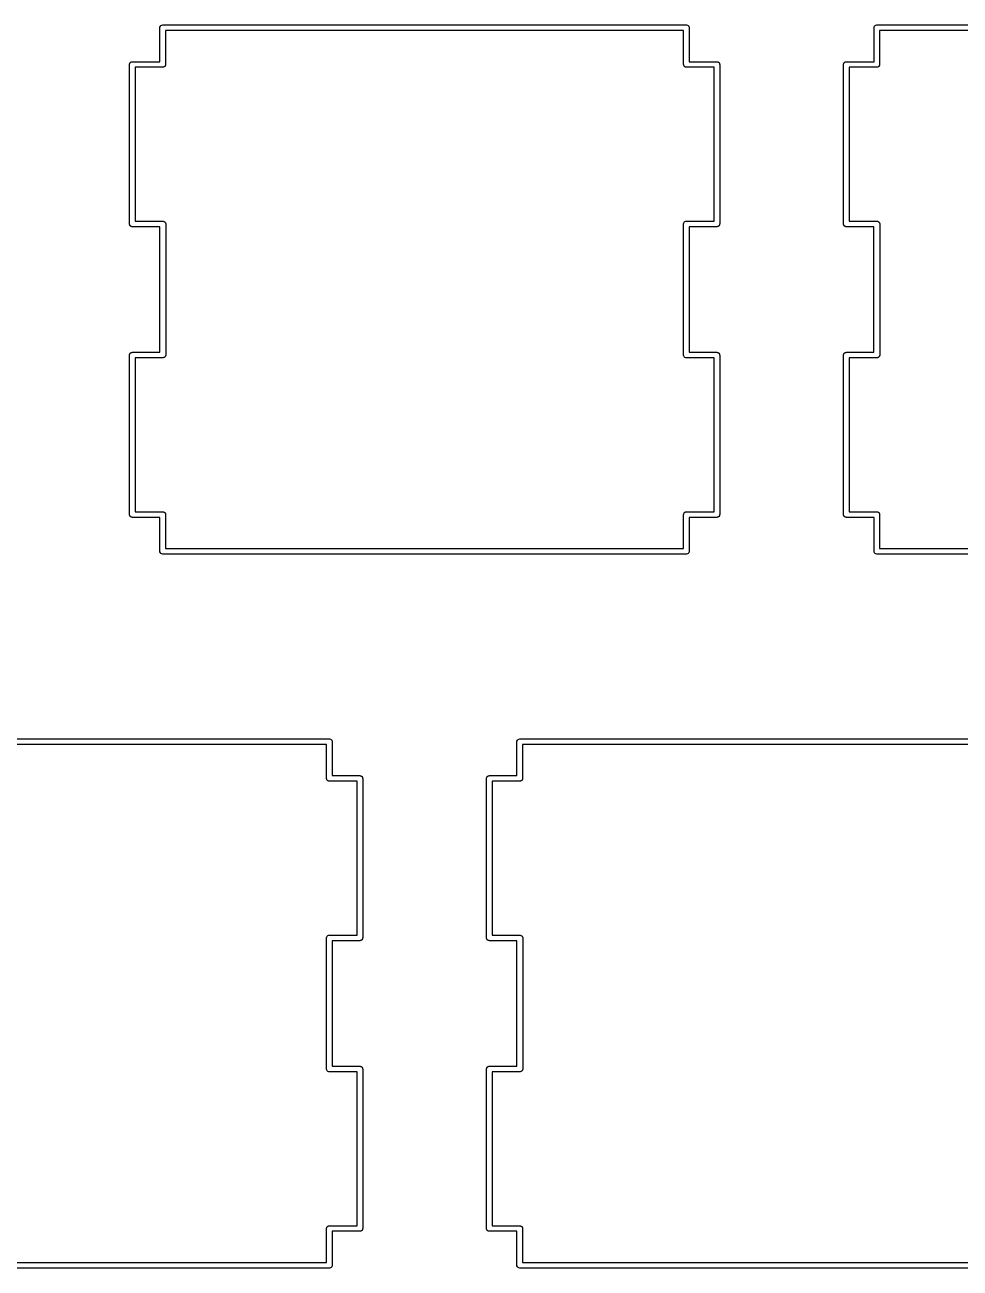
# Model space of a CAD drawing. Extents: x 24 to 395, y -191 to -67.
# Drawn here: x 98.87 to 123.83, y -164.22 to -131.05 of the extents above; entities that cross this region are included whole.
import ezdxf

# ---------------------------------------------------------------- set-up
doc = ezdxf.new("R2010")
doc.units = 0
doc.header["$MEASUREMENT"] = 0
doc.layers.add('BLACK', color=7, linetype='CONTINUOUS')

msp = doc.modelspace()

# ---------------------------------------------------------------- linework, layer by layer
at = {"layer": 'Black'}
for p, q in [((102.477, -131.114), (102.487, -131.089)), ((102.477, -131.141), (102.477, -131.114)), ((102.477, -132.033), (102.477, -131.141)), ((102.477, -131.141), (102.477, -131.141)), ((102.487, -131.089), (102.504, -131.069)), ((102.504, -131.069), (102.526, -131.056)), ((102.526, -131.056), (102.552, -131.051)), ((102.552, -131.051), (116.522, -131.051)), ((102.627, -131.204), (102.627, -132.108)), ((116.447, -131.204), (102.627, -131.204)), ((116.447, -132.108), (116.447, -131.204)), ((116.522, -131.051), (116.549, -131.056)), ((116.549, -131.056), (116.571, -131.069)), ((116.571, -131.069), (116.588, -131.089)), ((116.588, -131.089), (116.598, -131.114)), ((116.598, -131.141), (116.597, -131.141)), ((116.597, -131.141), (116.597, -132.033)), ((116.598, -131.114), (116.598, -131.141)), ((121.527, -131.114), (121.537, -131.089)), ((121.527, -131.141), (121.527, -131.114)), ((121.527, -132.033), (121.527, -131.141)), ((121.527, -131.141), (121.527, -131.141)), ((121.537, -131.089), (121.554, -131.069)), ((121.554, -131.069), (121.576, -131.056)), ((121.576, -131.056), (121.602, -131.051)), ((121.602, -131.051), (135.572, -131.051)), ((121.677, -131.204), (121.677, -132.108)), ((135.498, -131.204), (121.677, -131.204)), ((101.665, -132.108), (101.666, -132.101)), ((101.665, -136.362), (101.665, -132.108)), ((101.666, -132.095), (101.668, -132.089)), ((101.666, -132.101), (101.666, -132.095)), ((101.668, -132.089), (101.669, -132.082)), ((101.669, -132.082), (101.673, -132.077)), ((101.673, -132.077), (101.675, -132.07)), ((101.675, -132.07), (101.679, -132.065)), ((101.679, -132.065), (101.682, -132.06)), ((101.682, -132.06), (101.687, -132.056)), ((101.687, -132.056), (101.691, -132.05)), ((101.691, -132.05), (101.697, -132.047)), ((101.697, -132.047), (101.702, -132.043)), ((101.702, -132.043), (101.708, -132.041)), ((101.708, -132.041), (101.714, -132.037)), ((101.714, -132.037), (101.721, -132.036)), ((101.721, -132.036), (101.727, -132.034)), ((101.727, -132.034), (101.733, -132.034)), ((101.733, -132.034), (101.74, -132.033)), ((101.74, -132.033), (102.477, -132.033)), ((102.552, -132.183), (101.815, -132.183)), ((101.815, -132.183), (101.815, -136.287)), ((102.559, -132.182), (102.552, -132.183)), ((102.566, -132.182), (102.559, -132.182)), ((102.572, -132.18), (102.566, -132.182)), ((102.578, -132.178), (102.572, -132.18)), ((102.584, -132.175), (102.578, -132.178)), ((102.59, -132.173), (102.584, -132.175)), ((102.595, -132.169), (102.59, -132.173)), ((102.601, -132.165), (102.595, -132.169)), ((102.605, -132.16), (102.601, -132.165)), ((102.61, -132.156), (102.605, -132.16)), ((102.613, -132.15), (102.61, -132.156)), ((102.617, -132.145), (102.613, -132.15)), ((102.62, -132.139), (102.617, -132.145)), ((102.623, -132.134), (102.62, -132.139)), ((102.624, -132.127), (102.623, -132.134)), ((102.626, -132.121), (102.624, -132.127)), ((102.627, -132.108), (102.626, -132.114)), ((102.626, -132.114), (102.626, -132.121)), ((116.449, -132.114), (116.447, -132.108)), ((116.449, -132.121), (116.449, -132.114)), ((116.451, -132.127), (116.449, -132.121)), ((116.452, -132.134), (116.451, -132.127)), ((116.455, -132.139), (116.452, -132.134)), ((116.458, -132.145), (116.455, -132.139)), ((116.462, -132.15), (116.458, -132.145)), ((116.465, -132.156), (116.462, -132.15)), ((116.47, -132.16), (116.465, -132.156)), ((116.474, -132.165), (116.47, -132.16)), ((116.48, -132.169), (116.474, -132.165)), ((116.485, -132.173), (116.48, -132.169)), ((116.491, -132.175), (116.485, -132.173)), ((116.497, -132.178), (116.491, -132.175)), ((116.503, -132.18), (116.497, -132.178)), ((116.509, -132.182), (116.503, -132.18)), ((116.516, -132.182), (116.509, -132.182)), ((116.522, -132.183), (116.516, -132.182)), ((117.26, -132.183), (116.522, -132.183)), ((116.597, -132.033), (117.335, -132.033)), ((117.26, -136.287), (117.26, -132.183)), ((117.335, -132.033), (117.342, -132.034)), ((117.342, -132.034), (117.348, -132.034)), ((117.348, -132.034), (117.354, -132.036)), ((117.354, -132.036), (117.361, -132.037)), ((117.361, -132.037), (117.367, -132.041)), ((117.367, -132.041), (117.373, -132.043)), ((117.373, -132.043), (117.378, -132.047)), ((117.378, -132.047), (117.384, -132.05)), ((117.384, -132.05), (117.388, -132.056)), ((117.388, -132.056), (117.393, -132.06)), ((117.393, -132.06), (117.396, -132.065)), ((117.396, -132.065), (117.4, -132.07)), ((117.4, -132.07), (117.402, -132.077)), ((117.402, -132.077), (117.406, -132.082)), ((117.406, -132.082), (117.407, -132.089)), ((117.407, -132.089), (117.409, -132.095)), ((117.409, -132.095), (117.409, -132.101)), ((117.409, -132.101), (117.41, -132.108)), ((117.41, -132.108), (117.41, -136.362)), ((120.715, -132.108), (120.716, -132.101)), ((120.715, -136.362), (120.715, -132.108)), ((120.716, -132.095), (120.718, -132.089)), ((120.716, -132.101), (120.716, -132.095)), ((120.718, -132.089), (120.719, -132.082)), ((120.719, -132.082), (120.723, -132.077)), ((120.723, -132.077), (120.725, -132.07)), ((120.725, -132.07), (120.729, -132.065)), ((120.729, -132.065), (120.732, -132.06)), ((120.732, -132.06), (120.737, -132.056)), ((120.737, -132.056), (120.741, -132.05)), ((120.741, -132.05), (120.747, -132.047)), ((120.747, -132.047), (120.752, -132.043)), ((120.752, -132.043), (120.758, -132.041)), ((120.758, -132.041), (120.764, -132.037)), ((120.764, -132.037), (120.771, -132.036)), ((120.771, -132.036), (120.777, -132.034)), ((120.777, -132.034), (120.783, -132.034)), ((120.783, -132.034), (120.79, -132.033)), ((120.79, -132.033), (121.527, -132.033)), ((121.602, -132.183), (120.865, -132.183)), ((120.865, -132.183), (120.865, -136.287)), ((121.609, -132.182), (121.602, -132.183)), ((121.616, -132.182), (121.609, -132.182)), ((121.622, -132.18), (121.616, -132.182)), ((121.628, -132.178), (121.622, -132.18)), ((121.634, -132.175), (121.628, -132.178)), ((121.64, -132.173), (121.634, -132.175)), ((121.645, -132.169), (121.64, -132.173)), ((121.651, -132.165), (121.645, -132.169)), ((121.655, -132.16), (121.651, -132.165)), ((121.66, -132.156), (121.655, -132.16)), ((121.663, -132.15), (121.66, -132.156)), ((121.667, -132.145), (121.663, -132.15)), ((121.67, -132.139), (121.667, -132.145)), ((121.673, -132.134), (121.67, -132.139)), ((121.674, -132.127), (121.673, -132.134)), ((121.676, -132.121), (121.674, -132.127)), ((121.677, -132.108), (121.676, -132.114)), ((121.676, -132.114), (121.676, -132.121)), ((101.815, -136.287), (102.539, -136.287)), ((102.539, -136.287), (102.539, -136.287)), ((102.539, -136.287), (102.566, -136.287)), ((102.566, -136.287), (102.591, -136.296)), ((102.591, -136.296), (102.611, -136.313)), ((102.611, -136.313), (102.624, -136.336)), ((102.624, -136.336), (102.629, -136.362)), ((116.446, -136.362), (116.451, -136.336)), ((116.451, -136.336), (116.464, -136.313)), ((116.464, -136.313), (116.484, -136.296)), ((116.484, -136.296), (116.509, -136.287)), ((116.509, -136.287), (116.536, -136.287)), ((116.536, -136.287), (116.536, -136.287)), ((116.536, -136.287), (117.26, -136.287)), ((120.865, -136.287), (121.589, -136.287)), ((121.589, -136.287), (121.589, -136.287)), ((121.589, -136.287), (121.616, -136.287)), ((121.616, -136.287), (121.641, -136.296)), ((121.641, -136.296), (121.661, -136.313)), ((121.661, -136.313), (121.674, -136.336)), ((121.674, -136.336), (121.679, -136.362)), ((101.666, -136.369), (101.665, -136.362)), ((101.666, -136.375), (101.666, -136.369)), ((101.668, -136.382), (101.666, -136.375)), ((101.669, -136.388), (101.668, -136.382)), ((101.673, -136.394), (101.669, -136.388)), ((101.675, -136.4), (101.673, -136.394)), ((101.679, -136.405), (101.675, -136.4)), ((101.682, -136.411), (101.679, -136.405)), ((101.687, -136.415), (101.682, -136.411)), ((101.691, -136.42), (101.687, -136.415)), ((101.697, -136.423), (101.691, -136.42)), ((101.702, -136.427), (101.697, -136.423)), ((101.708, -136.43), (101.702, -136.427)), ((101.714, -136.433), (101.708, -136.43)), ((101.721, -136.434), (101.714, -136.433)), ((101.727, -136.436), (101.721, -136.434)), ((101.733, -136.436), (101.727, -136.436)), ((101.74, -136.437), (101.733, -136.436)), ((102.476, -136.437), (101.74, -136.437)), ((102.476, -139.788), (102.476, -136.437)), ((102.629, -136.362), (102.629, -139.863)), ((116.446, -139.863), (116.446, -136.362)), ((117.335, -136.437), (116.599, -136.437)), ((116.599, -136.437), (116.599, -139.788)), ((117.342, -136.436), (117.335, -136.437)), ((117.348, -136.436), (117.342, -136.436)), ((117.354, -136.434), (117.348, -136.436)), ((117.361, -136.433), (117.354, -136.434)), ((117.367, -136.43), (117.361, -136.433)), ((117.373, -136.427), (117.367, -136.43)), ((117.378, -136.423), (117.373, -136.427)), ((117.384, -136.42), (117.378, -136.423)), ((117.388, -136.415), (117.384, -136.42)), ((117.393, -136.411), (117.388, -136.415)), ((117.396, -136.405), (117.393, -136.411)), ((117.4, -136.4), (117.396, -136.405)), ((117.402, -136.394), (117.4, -136.4)), ((117.406, -136.388), (117.402, -136.394)), ((117.407, -136.382), (117.406, -136.388)), ((117.409, -136.375), (117.407, -136.382)), ((117.41, -136.362), (117.409, -136.369)), ((117.409, -136.369), (117.409, -136.375)), ((120.716, -136.369), (120.715, -136.362)), ((120.716, -136.375), (120.716, -136.369)), ((120.718, -136.382), (120.716, -136.375)), ((120.719, -136.388), (120.718, -136.382)), ((120.723, -136.394), (120.719, -136.388)), ((120.725, -136.4), (120.723, -136.394)), ((120.729, -136.405), (120.725, -136.4)), ((120.732, -136.411), (120.729, -136.405)), ((120.737, -136.415), (120.732, -136.411)), ((120.741, -136.42), (120.737, -136.415)), ((120.747, -136.423), (120.741, -136.42)), ((120.752, -136.427), (120.747, -136.423)), ((120.758, -136.43), (120.752, -136.427)), ((120.764, -136.433), (120.758, -136.43)), ((120.771, -136.434), (120.764, -136.433)), ((120.777, -136.436), (120.771, -136.434)), ((120.783, -136.436), (120.777, -136.436)), ((120.79, -136.437), (120.783, -136.436)), ((121.526, -136.437), (120.79, -136.437)), ((121.526, -139.788), (121.526, -136.437)), ((121.679, -136.362), (121.679, -139.863)), ((101.665, -139.863), (101.666, -139.856)), ((101.665, -144.117), (101.665, -139.863)), ((101.666, -139.85), (101.668, -139.843)), ((101.666, -139.856), (101.666, -139.85)), ((101.668, -139.843), (101.669, -139.837)), ((101.669, -139.837), (101.673, -139.831)), ((101.673, -139.831), (101.675, -139.825)), ((101.675, -139.825), (101.679, -139.82)), ((101.679, -139.82), (101.682, -139.814)), ((101.682, -139.814), (101.687, -139.81)), ((101.687, -139.81), (101.691, -139.805)), ((101.691, -139.805), (101.697, -139.802)), ((101.697, -139.802), (101.702, -139.798)), ((101.702, -139.798), (101.708, -139.795)), ((101.708, -139.795), (101.714, -139.792)), ((101.714, -139.792), (101.721, -139.791)), ((101.721, -139.791), (101.727, -139.789)), ((101.727, -139.789), (101.733, -139.789)), ((101.733, -139.789), (101.74, -139.788)), ((101.74, -139.788), (102.476, -139.788)), ((102.539, -139.938), (101.815, -139.938)), ((101.815, -139.938), (101.815, -144.042)), ((102.566, -139.938), (102.539, -139.938)), ((102.539, -139.938), (102.539, -139.938)), ((102.591, -139.929), (102.566, -139.938)), ((102.611, -139.912), (102.591, -139.929)), ((102.624, -139.889), (102.611, -139.912)), ((102.629, -139.863), (102.624, -139.889)), ((116.451, -139.889), (116.446, -139.863)), ((116.464, -139.912), (116.451, -139.889)), ((116.484, -139.929), (116.464, -139.912)), ((116.509, -139.938), (116.484, -139.929)), ((116.536, -139.938), (116.509, -139.938)), ((117.26, -139.938), (116.536, -139.938)), ((116.536, -139.938), (116.536, -139.938)), ((116.599, -139.788), (117.335, -139.788)), ((117.26, -144.042), (117.26, -139.938)), ((117.335, -139.788), (117.342, -139.789)), ((117.342, -139.789), (117.348, -139.789)), ((117.348, -139.789), (117.354, -139.791)), ((117.354, -139.791), (117.361, -139.792)), ((117.361, -139.792), (117.367, -139.795)), ((117.367, -139.795), (117.373, -139.798)), ((117.373, -139.798), (117.378, -139.802)), ((117.378, -139.802), (117.384, -139.805)), ((117.384, -139.805), (117.388, -139.81)), ((117.388, -139.81), (117.393, -139.814)), ((117.393, -139.814), (117.396, -139.82)), ((117.396, -139.82), (117.4, -139.825)), ((117.4, -139.825), (117.402, -139.831)), ((117.402, -139.831), (117.406, -139.837)), ((117.406, -139.837), (117.407, -139.843)), ((117.407, -139.843), (117.409, -139.85)), ((117.409, -139.85), (117.409, -139.856)), ((117.409, -139.856), (117.41, -139.863)), ((117.41, -139.863), (117.41, -144.117)), ((120.715, -139.863), (120.716, -139.856)), ((120.715, -144.117), (120.715, -139.863)), ((120.716, -139.85), (120.718, -139.843)), ((120.716, -139.856), (120.716, -139.85)), ((120.718, -139.843), (120.719, -139.837)), ((120.719, -139.837), (120.723, -139.831)), ((120.723, -139.831), (120.725, -139.825)), ((120.725, -139.825), (120.729, -139.82)), ((120.729, -139.82), (120.732, -139.814)), ((120.732, -139.814), (120.737, -139.81)), ((120.737, -139.81), (120.741, -139.805)), ((120.741, -139.805), (120.747, -139.802)), ((120.747, -139.802), (120.752, -139.798)), ((120.752, -139.798), (120.758, -139.795)), ((120.758, -139.795), (120.764, -139.792)), ((120.764, -139.792), (120.771, -139.791)), ((120.771, -139.791), (120.777, -139.789)), ((120.777, -139.789), (120.783, -139.789)), ((120.783, -139.789), (120.79, -139.788)), ((120.79, -139.788), (121.526, -139.788)), ((121.589, -139.938), (120.865, -139.938)), ((120.865, -139.938), (120.865, -144.042)), ((121.616, -139.938), (121.589, -139.938)), ((121.589, -139.938), (121.589, -139.938)), ((121.641, -139.929), (121.616, -139.938)), ((121.661, -139.912), (121.641, -139.929)), ((121.674, -139.889), (121.661, -139.912)), ((121.679, -139.863), (121.674, -139.889)), ((101.666, -144.124), (101.665, -144.117)), ((101.666, -144.13), (101.666, -144.124)), ((101.668, -144.136), (101.666, -144.13)), ((101.669, -144.143), (101.668, -144.136)), ((101.673, -144.148), (101.669, -144.143)), ((101.675, -144.155), (101.673, -144.148)), ((101.679, -144.16), (101.675, -144.155)), ((101.682, -144.165), (101.679, -144.16)), ((101.687, -144.169), (101.682, -144.165)), ((101.691, -144.175), (101.687, -144.169)), ((101.697, -144.178), (101.691, -144.175)), ((101.702, -144.182), (101.697, -144.178)), ((101.708, -144.184), (101.702, -144.182)), ((101.714, -144.188), (101.708, -144.184)), ((101.721, -144.189), (101.714, -144.188)), ((101.727, -144.191), (101.721, -144.189)), ((101.733, -144.191), (101.727, -144.191)), ((101.74, -144.192), (101.733, -144.191)), ((102.477, -144.192), (101.74, -144.192)), ((101.815, -144.042), (102.552, -144.042)), ((102.477, -145.084), (102.477, -144.192)), ((102.552, -144.042), (102.559, -144.043)), ((102.559, -144.043), (102.566, -144.043)), ((102.566, -144.043), (102.572, -144.045)), ((102.572, -144.045), (102.578, -144.047)), ((102.578, -144.047), (102.584, -144.05)), ((102.584, -144.05), (102.59, -144.052)), ((102.59, -144.052), (102.595, -144.056)), ((102.595, -144.056), (102.601, -144.06)), ((102.601, -144.06), (102.605, -144.065)), ((102.605, -144.065), (102.61, -144.069)), ((102.61, -144.069), (102.613, -144.075)), ((102.613, -144.075), (102.617, -144.08)), ((102.617, -144.08), (102.62, -144.086)), ((102.62, -144.086), (102.623, -144.091)), ((102.623, -144.091), (102.624, -144.098)), ((102.624, -144.098), (102.626, -144.104)), ((102.626, -144.104), (102.626, -144.111)), ((102.626, -144.111), (102.627, -144.117)), ((102.627, -144.117), (102.627, -145.021)), ((116.447, -144.117), (116.449, -144.111)), ((116.447, -145.021), (116.447, -144.117)), ((116.449, -144.104), (116.451, -144.098)), ((116.449, -144.111), (116.449, -144.104)), ((116.451, -144.098), (116.452, -144.091)), ((116.452, -144.091), (116.455, -144.086)), ((116.455, -144.086), (116.458, -144.08)), ((116.458, -144.08), (116.462, -144.075)), ((116.462, -144.075), (116.465, -144.069)), ((116.465, -144.069), (116.47, -144.065)), ((116.47, -144.065), (116.474, -144.06)), ((116.474, -144.06), (116.48, -144.056)), ((116.48, -144.056), (116.485, -144.052)), ((116.485, -144.052), (116.491, -144.05)), ((116.491, -144.05), (116.497, -144.047)), ((116.497, -144.047), (116.503, -144.045)), ((116.503, -144.045), (116.509, -144.043)), ((116.509, -144.043), (116.516, -144.043)), ((116.516, -144.043), (116.522, -144.042)), ((116.522, -144.042), (117.26, -144.042)), ((117.335, -144.192), (116.597, -144.192)), ((116.597, -144.192), (116.597, -145.084)), ((117.342, -144.191), (117.335, -144.192)), ((117.348, -144.191), (117.342, -144.191)), ((117.354, -144.189), (117.348, -144.191)), ((117.361, -144.188), (117.354, -144.189)), ((117.367, -144.184), (117.361, -144.188)), ((117.373, -144.182), (117.367, -144.184)), ((117.378, -144.178), (117.373, -144.182)), ((117.384, -144.175), (117.378, -144.178)), ((117.388, -144.169), (117.384, -144.175)), ((117.393, -144.165), (117.388, -144.169)), ((117.396, -144.16), (117.393, -144.165)), ((117.4, -144.155), (117.396, -144.16)), ((117.402, -144.148), (117.4, -144.155)), ((117.406, -144.143), (117.402, -144.148)), ((117.407, -144.136), (117.406, -144.143)), ((117.409, -144.13), (117.407, -144.136)), ((117.41, -144.117), (117.409, -144.124)), ((117.409, -144.124), (117.409, -144.13)), ((120.716, -144.124), (120.715, -144.117)), ((120.716, -144.13), (120.716, -144.124)), ((120.718, -144.136), (120.716, -144.13)), ((120.719, -144.143), (120.718, -144.136)), ((120.723, -144.148), (120.719, -144.143)), ((120.725, -144.155), (120.723, -144.148)), ((120.729, -144.16), (120.725, -144.155)), ((120.732, -144.165), (120.729, -144.16)), ((120.737, -144.169), (120.732, -144.165)), ((120.741, -144.175), (120.737, -144.169)), ((120.747, -144.178), (120.741, -144.175)), ((120.752, -144.182), (120.747, -144.178)), ((120.758, -144.184), (120.752, -144.182)), ((120.764, -144.188), (120.758, -144.184)), ((120.771, -144.189), (120.764, -144.188)), ((120.777, -144.191), (120.771, -144.189)), ((120.783, -144.191), (120.777, -144.191)), ((120.79, -144.192), (120.783, -144.191)), ((121.527, -144.192), (120.79, -144.192)), ((120.865, -144.042), (121.602, -144.042)), ((121.527, -145.084), (121.527, -144.192)), ((121.602, -144.042), (121.609, -144.043)), ((121.609, -144.043), (121.616, -144.043)), ((121.616, -144.043), (121.622, -144.045)), ((121.622, -144.045), (121.628, -144.047)), ((121.628, -144.047), (121.634, -144.05)), ((121.634, -144.05), (121.64, -144.052)), ((121.64, -144.052), (121.645, -144.056)), ((121.645, -144.056), (121.651, -144.06)), ((121.651, -144.06), (121.655, -144.065)), ((121.655, -144.065), (121.66, -144.069)), ((121.66, -144.069), (121.663, -144.075)), ((121.663, -144.075), (121.667, -144.08)), ((121.667, -144.08), (121.67, -144.086)), ((121.67, -144.086), (121.673, -144.091)), ((121.673, -144.091), (121.674, -144.098)), ((121.674, -144.098), (121.676, -144.104)), ((121.676, -144.104), (121.676, -144.111)), ((121.676, -144.111), (121.677, -144.117)), ((121.677, -144.117), (121.677, -145.021)), ((102.477, -145.111), (102.477, -145.084)), ((102.477, -145.084), (102.477, -145.084)), ((102.487, -145.136), (102.477, -145.111)), ((102.504, -145.156), (102.487, -145.136)), ((102.526, -145.169), (102.504, -145.156)), ((102.552, -145.174), (102.526, -145.169)), ((116.522, -145.174), (102.552, -145.174)), ((102.627, -145.021), (116.447, -145.021)), ((116.549, -145.169), (116.522, -145.174)), ((116.571, -145.156), (116.549, -145.169)), ((116.588, -145.136), (116.571, -145.156)), ((116.598, -145.111), (116.588, -145.136)), ((116.597, -145.084), (116.598, -145.084)), ((116.598, -145.084), (116.598, -145.111)), ((121.527, -145.111), (121.527, -145.084)), ((121.527, -145.084), (121.527, -145.084)), ((121.537, -145.136), (121.527, -145.111)), ((121.554, -145.156), (121.537, -145.136)), ((121.576, -145.169), (121.554, -145.156)), ((121.602, -145.174), (121.576, -145.169)), ((135.572, -145.174), (121.602, -145.174)), ((121.677, -145.021), (135.498, -145.021)), ((93.0275, -150.101), (106.997, -150.101)), ((106.922, -150.254), (93.1025, -150.254)), ((106.922, -151.158), (106.922, -150.254)), ((106.997, -150.101), (107.024, -150.106)), ((107.024, -150.106), (107.046, -150.119)), ((107.046, -150.119), (107.063, -150.139)), ((107.063, -150.139), (107.073, -150.164)), ((107.073, -150.191), (107.072, -150.191)), ((107.072, -150.191), (107.072, -151.083)), ((107.073, -150.164), (107.073, -150.191)), ((112.002, -150.164), (112.012, -150.139)), ((112.002, -150.191), (112.002, -150.164)), ((112.002, -151.083), (112.002, -150.191)), ((112.002, -150.191), (112.002, -150.191)), ((112.012, -150.139), (112.029, -150.119)), ((112.029, -150.119), (112.051, -150.106)), ((112.051, -150.106), (112.078, -150.101)), ((112.078, -150.101), (126.047, -150.101)), ((112.152, -150.254), (112.152, -151.158)), ((125.972, -150.254), (112.152, -150.254)), ((106.924, -151.164), (106.922, -151.158)), ((106.924, -151.171), (106.924, -151.164)), ((106.926, -151.177), (106.924, -151.171)), ((106.927, -151.184), (106.926, -151.177)), ((106.93, -151.189), (106.927, -151.184)), ((106.933, -151.195), (106.93, -151.189)), ((106.937, -151.2), (106.933, -151.195)), ((106.94, -151.206), (106.937, -151.2)), ((106.945, -151.21), (106.94, -151.206)), ((106.949, -151.215), (106.945, -151.21)), ((106.955, -151.219), (106.949, -151.215)), ((106.96, -151.223), (106.955, -151.219)), ((106.966, -151.225), (106.96, -151.223)), ((106.972, -151.228), (106.966, -151.225)), ((106.978, -151.23), (106.972, -151.228)), ((106.984, -151.232), (106.978, -151.23)), ((106.991, -151.232), (106.984, -151.232)), ((106.997, -151.233), (106.991, -151.232)), ((107.735, -151.233), (106.997, -151.233)), ((107.072, -151.083), (107.81, -151.083)), ((107.735, -155.337), (107.735, -151.233)), ((107.81, -151.083), (107.817, -151.084)), ((107.817, -151.084), (107.823, -151.084)), ((107.823, -151.084), (107.829, -151.086)), ((107.829, -151.086), (107.836, -151.087)), ((107.836, -151.087), (107.842, -151.091)), ((107.842, -151.091), (107.848, -151.093)), ((107.848, -151.093), (107.853, -151.097)), ((107.853, -151.097), (107.859, -151.1)), ((107.859, -151.1), (107.863, -151.106)), ((107.863, -151.106), (107.868, -151.11)), ((107.868, -151.11), (107.871, -151.115)), ((107.871, -151.115), (107.875, -151.12)), ((107.875, -151.12), (107.877, -151.127)), ((107.877, -151.127), (107.881, -151.132)), ((107.881, -151.132), (107.882, -151.139)), ((107.882, -151.139), (107.884, -151.145)), ((107.884, -151.145), (107.884, -151.151)), ((107.884, -151.151), (107.885, -151.158)), ((107.885, -151.158), (107.885, -155.412)), ((111.19, -151.158), (111.191, -151.151)), ((111.19, -155.412), (111.19, -151.158)), ((111.191, -151.145), (111.193, -151.139)), ((111.191, -151.151), (111.191, -151.145)), ((111.193, -151.139), (111.194, -151.132)), ((111.194, -151.132), (111.198, -151.127)), ((111.198, -151.127), (111.2, -151.12)), ((111.2, -151.12), (111.204, -151.115)), ((111.204, -151.115), (111.207, -151.11)), ((111.207, -151.11), (111.212, -151.106)), ((111.212, -151.106), (111.216, -151.1)), ((111.216, -151.1), (111.222, -151.097)), ((111.222, -151.097), (111.227, -151.093)), ((111.227, -151.093), (111.233, -151.091)), ((111.233, -151.091), (111.239, -151.087)), ((111.239, -151.087), (111.246, -151.086)), ((111.246, -151.086), (111.252, -151.084)), ((111.252, -151.084), (111.258, -151.084)), ((111.258, -151.084), (111.265, -151.083)), ((111.265, -151.083), (112.002, -151.083)), ((112.078, -151.233), (111.34, -151.233)), ((111.34, -151.233), (111.34, -155.337)), ((112.084, -151.232), (112.078, -151.233)), ((112.091, -151.232), (112.084, -151.232)), ((112.097, -151.23), (112.091, -151.232)), ((112.103, -151.228), (112.097, -151.23)), ((112.109, -151.225), (112.103, -151.228)), ((112.115, -151.223), (112.109, -151.225)), ((112.12, -151.219), (112.115, -151.223)), ((112.126, -151.215), (112.12, -151.219)), ((112.13, -151.21), (112.126, -151.215)), ((112.135, -151.206), (112.13, -151.21)), ((112.138, -151.2), (112.135, -151.206)), ((112.142, -151.195), (112.138, -151.2)), ((112.145, -151.189), (112.142, -151.195)), ((112.148, -151.184), (112.145, -151.189)), ((112.149, -151.177), (112.148, -151.184)), ((112.151, -151.171), (112.149, -151.177)), ((112.152, -151.158), (112.151, -151.164)), ((112.151, -151.164), (112.151, -151.171)), ((106.921, -155.412), (106.926, -155.386)), ((106.921, -158.913), (106.921, -155.412)), ((106.926, -155.386), (106.939, -155.363)), ((106.939, -155.363), (106.959, -155.346)), ((106.959, -155.346), (106.984, -155.337)), ((106.984, -155.337), (107.011, -155.337)), ((107.011, -155.337), (107.011, -155.337)), ((107.011, -155.337), (107.735, -155.337)), ((107.81, -155.487), (107.074, -155.487)), ((107.074, -155.487), (107.074, -158.838)), ((107.817, -155.486), (107.81, -155.487)), ((107.823, -155.486), (107.817, -155.486)), ((107.829, -155.484), (107.823, -155.486)), ((107.836, -155.483), (107.829, -155.484)), ((107.842, -155.48), (107.836, -155.483)), ((107.848, -155.477), (107.842, -155.48)), ((107.853, -155.473), (107.848, -155.477)), ((107.859, -155.47), (107.853, -155.473)), ((107.863, -155.465), (107.859, -155.47)), ((107.868, -155.461), (107.863, -155.465)), ((107.871, -155.455), (107.868, -155.461)), ((107.875, -155.45), (107.871, -155.455)), ((107.877, -155.444), (107.875, -155.45)), ((107.881, -155.438), (107.877, -155.444)), ((107.882, -155.432), (107.881, -155.438)), ((107.884, -155.425), (107.882, -155.432)), ((107.885, -155.412), (107.884, -155.419)), ((107.884, -155.419), (107.884, -155.425)), ((111.191, -155.419), (111.19, -155.412)), ((111.191, -155.425), (111.191, -155.419)), ((111.193, -155.432), (111.191, -155.425)), ((111.194, -155.438), (111.193, -155.432)), ((111.198, -155.444), (111.194, -155.438)), ((111.2, -155.45), (111.198, -155.444)), ((111.204, -155.455), (111.2, -155.45)), ((111.207, -155.461), (111.204, -155.455)), ((111.212, -155.465), (111.207, -155.461)), ((111.216, -155.47), (111.212, -155.465)), ((111.222, -155.473), (111.216, -155.47)), ((111.227, -155.477), (111.222, -155.473)), ((111.233, -155.48), (111.227, -155.477)), ((111.239, -155.483), (111.233, -155.48)), ((111.246, -155.484), (111.239, -155.483)), ((111.252, -155.486), (111.246, -155.484)), ((111.258, -155.486), (111.252, -155.486)), ((111.265, -155.487), (111.258, -155.486)), ((112.001, -155.487), (111.265, -155.487)), ((111.34, -155.337), (112.064, -155.337)), ((112.001, -158.838), (112.001, -155.487)), ((112.064, -155.337), (112.064, -155.337)), ((112.064, -155.337), (112.091, -155.337)), ((112.091, -155.337), (112.116, -155.346)), ((112.116, -155.346), (112.136, -155.363)), ((112.136, -155.363), (112.149, -155.386)), ((112.149, -155.386), (112.154, -155.412)), ((112.154, -155.412), (112.154, -158.913)), ((107.074, -158.838), (107.81, -158.838)), ((107.81, -158.838), (107.817, -158.839)), ((107.817, -158.839), (107.823, -158.839)), ((107.823, -158.839), (107.829, -158.841)), ((107.829, -158.841), (107.836, -158.842)), ((107.836, -158.842), (107.842, -158.845)), ((107.842, -158.845), (107.848, -158.848)), ((107.848, -158.848), (107.853, -158.852)), ((107.853, -158.852), (107.859, -158.855)), ((107.859, -158.855), (107.863, -158.86)), ((107.863, -158.86), (107.868, -158.864)), ((107.868, -158.864), (107.871, -158.87)), ((107.871, -158.87), (107.875, -158.875)), ((107.875, -158.875), (107.877, -158.881)), ((107.877, -158.881), (107.881, -158.887)), ((107.881, -158.887), (107.882, -158.893)), ((107.882, -158.893), (107.884, -158.9)), ((111.191, -158.9), (111.193, -158.893)), ((111.193, -158.893), (111.194, -158.887)), ((111.194, -158.887), (111.198, -158.881)), ((111.198, -158.881), (111.2, -158.875)), ((111.2, -158.875), (111.204, -158.87)), ((111.204, -158.87), (111.207, -158.864)), ((111.207, -158.864), (111.212, -158.86)), ((111.212, -158.86), (111.216, -158.855)), ((111.216, -158.855), (111.222, -158.852)), ((111.222, -158.852), (111.227, -158.848)), ((111.227, -158.848), (111.233, -158.845)), ((111.233, -158.845), (111.239, -158.842)), ((111.239, -158.842), (111.246, -158.841)), ((111.246, -158.841), (111.252, -158.839)), ((111.252, -158.839), (111.258, -158.839)), ((111.258, -158.839), (111.265, -158.838)), ((111.265, -158.838), (112.001, -158.838)), ((106.926, -158.939), (106.921, -158.913)), ((106.939, -158.962), (106.926, -158.939)), ((106.959, -158.979), (106.939, -158.962)), ((106.984, -158.988), (106.959, -158.979)), ((107.011, -158.988), (106.984, -158.988)), ((107.735, -158.988), (107.011, -158.988)), ((107.011, -158.988), (107.011, -158.988)), ((107.735, -163.092), (107.735, -158.988)), ((107.884, -158.9), (107.884, -158.906)), ((107.884, -158.906), (107.885, -158.913)), ((107.885, -158.913), (107.885, -163.167)), ((111.19, -158.913), (111.191, -158.906)), ((111.19, -163.167), (111.19, -158.913)), ((111.191, -158.906), (111.191, -158.9)), ((112.064, -158.988), (111.34, -158.988)), ((111.34, -158.988), (111.34, -163.092)), ((112.091, -158.988), (112.064, -158.988)), ((112.064, -158.988), (112.064, -158.988)), ((112.116, -158.979), (112.091, -158.988)), ((112.136, -158.962), (112.116, -158.979)), ((112.149, -158.939), (112.136, -158.962)), ((112.154, -158.913), (112.149, -158.939)), ((106.922, -163.167), (106.924, -163.161)), ((106.922, -164.071), (106.922, -163.167)), ((106.924, -163.154), (106.926, -163.148)), ((106.924, -163.161), (106.924, -163.154)), ((106.926, -163.148), (106.927, -163.141)), ((106.927, -163.141), (106.93, -163.136)), ((106.93, -163.136), (106.933, -163.13)), ((106.933, -163.13), (106.937, -163.125)), ((106.937, -163.125), (106.94, -163.119)), ((106.94, -163.119), (106.945, -163.115)), ((106.945, -163.115), (106.949, -163.11)), ((106.949, -163.11), (106.955, -163.106)), ((106.955, -163.106), (106.96, -163.102)), ((106.96, -163.102), (106.966, -163.1)), ((106.966, -163.1), (106.972, -163.097)), ((106.972, -163.097), (106.978, -163.095)), ((106.978, -163.095), (106.984, -163.093)), ((106.984, -163.093), (106.991, -163.093)), ((106.991, -163.093), (106.997, -163.092)), ((106.997, -163.092), (107.735, -163.092)), ((107.871, -163.21), (107.868, -163.215)), ((107.875, -163.205), (107.871, -163.21)), ((107.877, -163.198), (107.875, -163.205)), ((107.881, -163.193), (107.877, -163.198)), ((107.882, -163.186), (107.881, -163.193)), ((107.884, -163.18), (107.882, -163.186)), ((107.885, -163.167), (107.884, -163.174)), ((107.884, -163.174), (107.884, -163.18)), ((111.191, -163.174), (111.19, -163.167)), ((111.191, -163.18), (111.191, -163.174)), ((111.193, -163.186), (111.191, -163.18)), ((111.194, -163.193), (111.193, -163.186)), ((111.198, -163.198), (111.194, -163.193)), ((111.2, -163.205), (111.198, -163.198)), ((111.204, -163.21), (111.2, -163.205)), ((111.207, -163.215), (111.204, -163.21)), ((111.34, -163.092), (112.078, -163.092)), ((112.078, -163.092), (112.084, -163.093)), ((112.084, -163.093), (112.091, -163.093)), ((112.091, -163.093), (112.097, -163.095)), ((112.097, -163.095), (112.103, -163.097)), ((112.103, -163.097), (112.109, -163.1)), ((112.109, -163.1), (112.115, -163.102)), ((112.115, -163.102), (112.12, -163.106)), ((112.12, -163.106), (112.126, -163.11)), ((112.126, -163.11), (112.13, -163.115)), ((112.13, -163.115), (112.135, -163.119)), ((112.135, -163.119), (112.138, -163.125)), ((112.138, -163.125), (112.142, -163.13)), ((112.142, -163.13), (112.145, -163.136)), ((112.145, -163.136), (112.148, -163.141)), ((112.148, -163.141), (112.149, -163.148)), ((112.149, -163.148), (112.151, -163.154)), ((112.151, -163.154), (112.151, -163.161)), ((112.151, -163.161), (112.152, -163.167)), ((112.152, -163.167), (112.152, -164.071)), ((107.81, -163.242), (107.072, -163.242)), ((107.072, -163.242), (107.072, -164.134)), ((107.817, -163.241), (107.81, -163.242)), ((107.823, -163.241), (107.817, -163.241)), ((107.829, -163.239), (107.823, -163.241)), ((107.836, -163.238), (107.829, -163.239)), ((107.842, -163.234), (107.836, -163.238)), ((107.848, -163.232), (107.842, -163.234)), ((107.853, -163.228), (107.848, -163.232)), ((107.859, -163.225), (107.853, -163.228)), ((107.863, -163.219), (107.859, -163.225)), ((107.868, -163.215), (107.863, -163.219)), ((111.212, -163.219), (111.207, -163.215)), ((111.216, -163.225), (111.212, -163.219)), ((111.222, -163.228), (111.216, -163.225)), ((111.227, -163.232), (111.222, -163.228)), ((111.233, -163.234), (111.227, -163.232)), ((111.239, -163.238), (111.233, -163.234)), ((111.246, -163.239), (111.239, -163.238)), ((111.252, -163.241), (111.246, -163.239)), ((111.258, -163.241), (111.252, -163.241)), ((111.265, -163.242), (111.258, -163.241)), ((112.002, -163.242), (111.265, -163.242)), ((112.002, -164.134), (112.002, -163.242)), ((93.1025, -164.071), (106.922, -164.071)), ((107.046, -164.206), (107.024, -164.219)), ((107.063, -164.186), (107.046, -164.206)), ((107.073, -164.161), (107.063, -164.186)), ((107.072, -164.134), (107.073, -164.134)), ((107.073, -164.134), (107.073, -164.161)), ((112.002, -164.161), (112.002, -164.134)), ((112.002, -164.134), (112.002, -164.134)), ((112.012, -164.186), (112.002, -164.161)), ((112.029, -164.206), (112.012, -164.186)), ((112.051, -164.219), (112.029, -164.206)), ((112.152, -164.071), (125.972, -164.071)), ((106.997, -164.224), (93.0275, -164.224)), ((107.024, -164.219), (106.997, -164.224)), ((112.078, -164.224), (112.051, -164.219)), ((126.047, -164.224), (112.078, -164.224))]:
    msp.add_line(p, q, dxfattribs=at)

doc.saveas('drawing.dxf')
